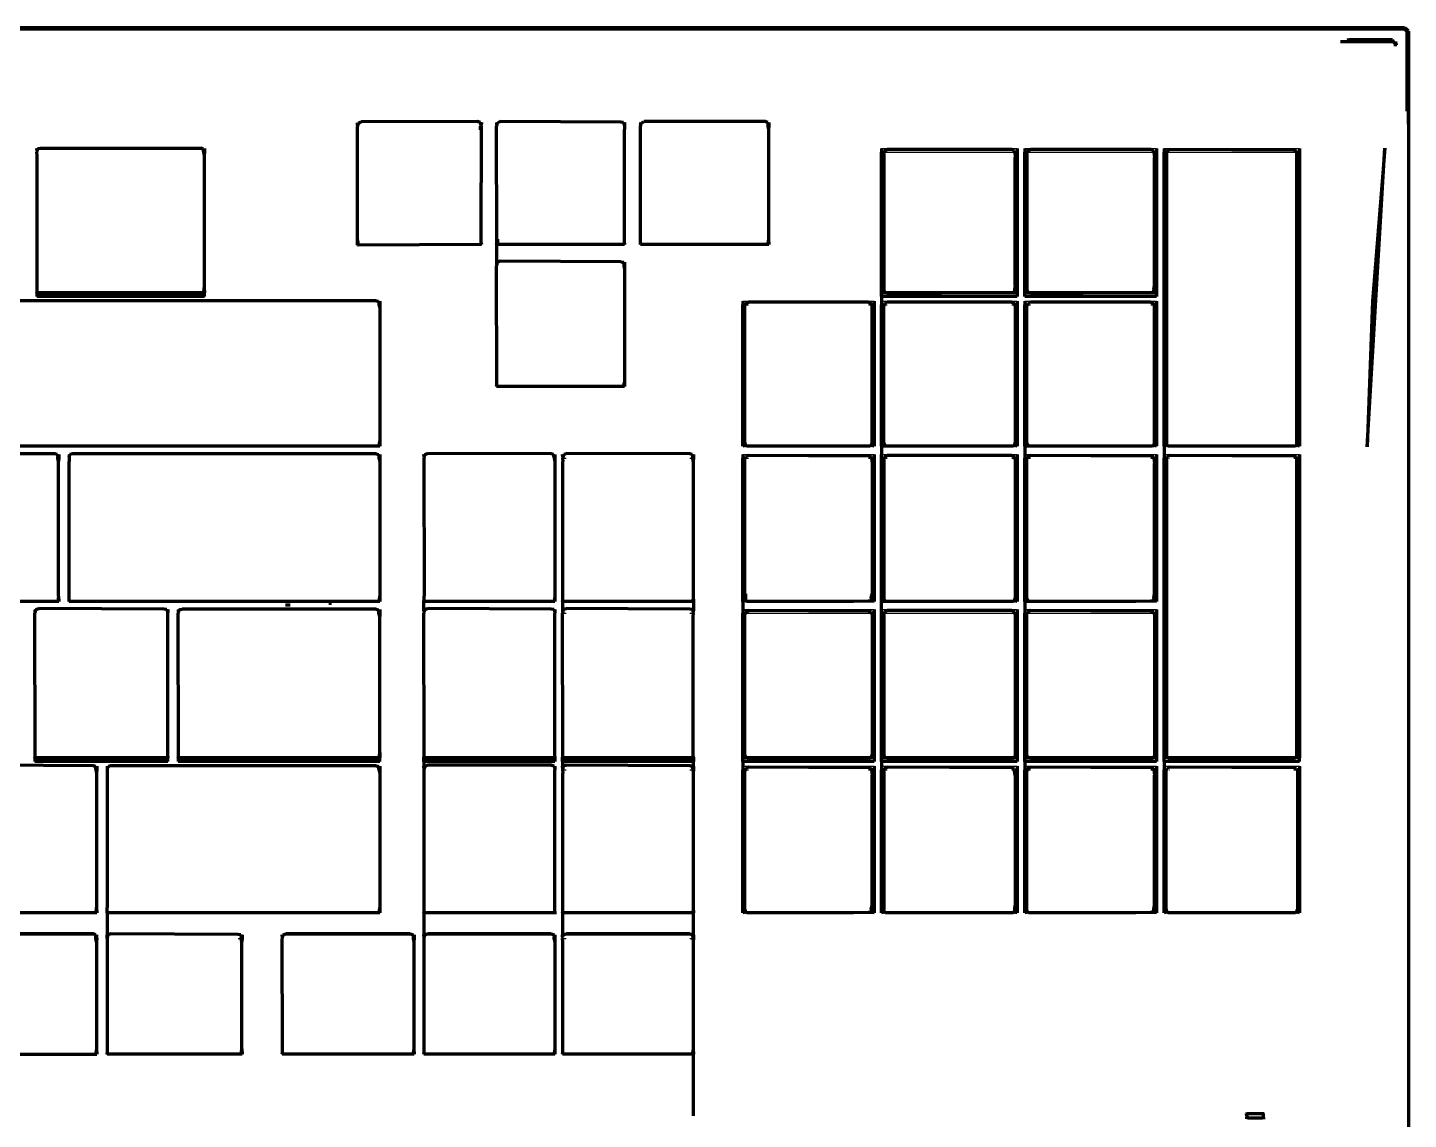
# Model space of a CAD drawing. Header units: millimetres. Extents: x 4307 to 31003, y 2809 to 20009.
# Drawn here: x 10161.6 to 10287.6, y 9512.6 to 9612.3 of the extents above; entities that cross this region are included whole.
import ezdxf

# ---------------------------------------------------------------- set-up
doc = ezdxf.new("R2010")
doc.units = ezdxf.units.MM
doc.layers.add('ProfileEdges', color=7, linetype='Continuous')

msp = doc.modelspace()

# ---------------------------------------------------------------- linework, layer by layer
for p, q in [((10287.36, 9611.96), (10287.2, 9612.12)), ((10287.36, 9611.96), (10287.36, 9604.68)), ((10287.47, 9611.82), (10287.36, 9611.96)), ((10287.47, 9611.82), (10287.47, 9603.5)), ((10286.19, 9611.2), (10286.49, 9610.81)), ((10286.49, 9610.81), (10286.54, 9610.82)), ((10286.52, 9611.02), (10286.54, 9610.82)), ((10286.54, 9610.78), (10286.54, 9610.82)), ((10191.66, 9603.6), (10191.79, 9603.59)), ((10191.82, 9603.61), (10192, 9603.61)), ((10202.63, 9603.63), (10202.89, 9603.63)), ((10202.89, 9603.63), (10202.98, 9603.63)), ((10204.35, 9603.63), (10204.44, 9603.63)), ((10215.7, 9603.63), (10215.96, 9603.63)), ((10215.96, 9603.63), (10216.05, 9603.63)), ((10217.49, 9603.63), (10217.58, 9603.63)), ((10217.49, 9603.3), (10217.58, 9603.3)), ((10228.88, 9603.63), (10229.14, 9603.63)), ((10229.14, 9603.63), (10229.22, 9603.63)), ((10229.14, 9603.3), (10229.22, 9603.3)), ((10162.41, 9601.25), (10162.49, 9601.26)), ((10162.41, 9600.92), (10162.49, 9600.92)), ((10177.58, 9601.24), (10177.71, 9601.25)), ((10177.63, 9600.92), (10177.71, 9600.92)), ((10239.51, 9601.25), (10251.9, 9601.25)), ((10239.51, 9600.92), (10239.73, 9600.92)), ((10239.73, 9600.92), (10251.66, 9600.92)), ((10251.66, 9600.92), (10251.9, 9600.92)), ((10252.58, 9601.25), (10264.6, 9601.25)), ((10252.58, 9600.92), (10252.8, 9600.92)), ((10252.8, 9600.92), (10264.36, 9600.92)), ((10264.36, 9600.92), (10264.6, 9600.92)), ((10265.29, 9601.25), (10277.65, 9601.25)), ((10265.29, 9600.92), (10265.54, 9600.92)), ((10265.54, 9600.92), (10277.39, 9600.92)), ((10277.39, 9600.92), (10277.65, 9600.92)), ((10204.35, 9590.89), (10204.44, 9590.89)), ((10204.44, 9590.89), (10215.7, 9590.93)), ((10215.96, 9590.89), (10216.05, 9590.89)), ((10215.98, 9590.55), (10216.05, 9590.55)), ((10193.38, 9587.34), (10193.53, 9587.34)), ((10193.59, 9587.32), (10193.72, 9587.34)), ((10193.63, 9587), (10193.72, 9587)), ((10226.83, 9587.34), (10238.83, 9587.34)), ((10226.83, 9587), (10227.06, 9587)), ((10227.06, 9587), (10227.35, 9587)), ((10238.31, 9587), (10238.61, 9587)), ((10238.61, 9587), (10238.83, 9587)), ((10239.51, 9587.34), (10251.9, 9587.34)), ((10239.51, 9587), (10239.76, 9587)), ((10239.76, 9587), (10240.03, 9587)), ((10251.39, 9587), (10251.68, 9587)), ((10251.68, 9587), (10251.9, 9587)), ((10252.58, 9587.34), (10264.6, 9587.34)), ((10252.58, 9587), (10252.83, 9587)), ((10252.83, 9587), (10253.1, 9587)), ((10264.09, 9587), (10264.38, 9587)), ((10264.38, 9587), (10264.6, 9587)), ((10152.46, 9573.34), (10164.06, 9573.38)), ((10164.27, 9573.32), (10164.4, 9573.34)), ((10164.4, 9573.01), (10164.31, 9573.01)), ((10165.34, 9573.34), (10165.42, 9573.34)), ((10165.34, 9573.01), (10165.42, 9573.01)), ((10193.59, 9573.32), (10193.72, 9573.34)), ((10193.63, 9573.01), (10193.72, 9573.01)), ((10197.73, 9573.34), (10197.81, 9573.34)), ((10197.81, 9573.34), (10209.35, 9573.38)), ((10209.56, 9573.32), (10209.69, 9573.34)), ((10209.61, 9573.01), (10209.69, 9573.01)), ((10210.38, 9573.34), (10210.5, 9573.32)), ((10210.38, 9573.01), (10210.72, 9573.01)), ((10210.54, 9573.34), (10222, 9573.38)), ((10222, 9573.01), (10222.27, 9573.01)), ((10222.21, 9573.32), (10222.34, 9573.34)), ((10222.27, 9573.01), (10222.34, 9573.01)), ((10226.83, 9573.34), (10238.83, 9573.34)), ((10226.83, 9573.01), (10227.06, 9573.01)), ((10227.06, 9573.01), (10227.35, 9573.01)), ((10238.31, 9573.01), (10238.59, 9573.01)), ((10238.59, 9573.01), (10238.83, 9573.01)), ((10239.51, 9573.34), (10251.9, 9573.34)), ((10239.51, 9573.01), (10239.73, 9573.01)), ((10239.73, 9573.01), (10240.03, 9573.01)), ((10251.39, 9573.01), (10251.68, 9573.01)), ((10251.68, 9573.01), (10251.9, 9573.01)), ((10252.58, 9573.34), (10264.6, 9573.34)), ((10252.58, 9573.01), (10252.8, 9573.01)), ((10252.8, 9573.01), (10253.1, 9573.01)), ((10264.09, 9573.01), (10264.36, 9573.01)), ((10264.36, 9573.01), (10264.6, 9573.01)), ((10265.29, 9573.34), (10277.65, 9573.34)), ((10265.29, 9573.01), (10265.56, 9573.01)), ((10265.72, 9573.01), (10265.8, 9573.01)), ((10277.13, 9573.01), (10277.39, 9573.01)), ((10277.39, 9573.01), (10277.65, 9573.01)), ((10162.23, 9559.17), (10162.31, 9559.17)), ((10162.31, 9559.17), (10174.03, 9559.21)), ((10174.28, 9559.17), (10174.37, 9559.17)), ((10174.28, 9558.84), (10174.37, 9558.84)), ((10175.31, 9559.17), (10175.4, 9559.17)), ((10193.59, 9559.16), (10193.72, 9559.17)), ((10193.63, 9558.84), (10193.72, 9558.84)), ((10197.73, 9559.17), (10197.81, 9559.17)), ((10197.81, 9559.17), (10209.35, 9559.21)), ((10209.61, 9559.17), (10209.69, 9559.17)), ((10209.61, 9558.84), (10209.69, 9558.84)), ((10210.38, 9559.17), (10210.46, 9559.17)), ((10210.38, 9558.84), (10210.72, 9558.84)), ((10210.46, 9559.17), (10222, 9559.21)), ((10222, 9558.84), (10222.34, 9558.84)), ((10222.26, 9559.17), (10222.34, 9559.17)), ((10226.83, 9559.17), (10238.83, 9559.17)), ((10226.83, 9558.84), (10227.06, 9558.84)), ((10227.06, 9558.84), (10238.61, 9558.84)), ((10238.61, 9558.84), (10238.83, 9558.84)), ((10239.51, 9559.17), (10251.9, 9559.17)), ((10239.51, 9558.84), (10239.73, 9558.84)), ((10239.73, 9558.84), (10251.68, 9558.84)), ((10251.68, 9558.84), (10251.9, 9558.84)), ((10252.58, 9559.17), (10264.6, 9559.17)), ((10252.58, 9558.84), (10252.8, 9558.84)), ((10252.8, 9558.84), (10264.38, 9558.84)), ((10264.38, 9558.84), (10264.6, 9558.84)), ((10167.54, 9544.88), (10167.69, 9544.88)), ((10167.75, 9544.86), (10167.88, 9544.88)), ((10168.81, 9544.88), (10168.94, 9544.86)), ((10169, 9544.88), (10169.15, 9544.88)), ((10193.38, 9544.88), (10193.53, 9544.88)), ((10193.59, 9544.86), (10193.72, 9544.88)), ((10197.73, 9544.88), (10197.85, 9544.86)), ((10209.35, 9544.88), (10209.61, 9544.88)), ((10209.61, 9544.88), (10209.69, 9544.88)), ((10210.38, 9544.88), (10210.46, 9544.88)), ((10210.46, 9544.88), (10210.72, 9544.88)), ((10222, 9544.88), (10222.15, 9544.88)), ((10222.21, 9544.86), (10222.34, 9544.88)), ((10226.83, 9544.88), (10238.83, 9544.88)), ((10239.51, 9544.88), (10251.9, 9544.88)), ((10252.58, 9544.88), (10264.6, 9544.88)), ((10265.29, 9544.88), (10277.65, 9544.88)), ((10167.88, 9544.54), (10167.79, 9544.54)), ((10193.63, 9544.54), (10193.72, 9544.54)), ((10209.61, 9544.54), (10209.69, 9544.54)), ((10210.38, 9544.54), (10210.72, 9544.54)), ((10222, 9544.54), (10222.27, 9544.54)), ((10222.27, 9544.54), (10222.34, 9544.54)), ((10226.83, 9544.54), (10227.06, 9544.54)), ((10227.06, 9544.54), (10227.35, 9544.54)), ((10238.31, 9544.54), (10238.59, 9544.54)), ((10238.59, 9544.54), (10238.83, 9544.54)), ((10239.51, 9544.54), (10239.73, 9544.54)), ((10239.73, 9544.54), (10240.03, 9544.54)), ((10251.39, 9544.54), (10251.62, 9544.54)), ((10251.62, 9544.54), (10251.9, 9544.54)), ((10252.58, 9544.54), (10252.8, 9544.54)), ((10252.8, 9544.54), (10253.1, 9544.54)), ((10264.09, 9544.54), (10264.36, 9544.54)), ((10264.36, 9544.54), (10264.6, 9544.54)), ((10265.29, 9544.54), (10265.51, 9544.54)), ((10265.51, 9544.54), (10265.56, 9544.54)), ((10265.72, 9544.54), (10265.8, 9544.54)), ((10277.13, 9544.54), (10277.43, 9544.54)), ((10277.43, 9544.54), (10277.65, 9544.54)), ((10155.89, 9529.48), (10167.79, 9529.48)), ((10167.79, 9529.48), (10167.88, 9529.48)), ((10168.81, 9529.48), (10168.89, 9529.48)), ((10168.89, 9529.48), (10180.79, 9529.52)), ((10181.01, 9529.47), (10181.14, 9529.48)), ((10184.8, 9529.48), (10184.89, 9529.48)), ((10184.89, 9529.48), (10196.75, 9529.48)), ((10196.75, 9529.48), (10196.84, 9529.48)), ((10197.73, 9529.48), (10197.81, 9529.48)), ((10197.81, 9529.48), (10209.61, 9529.48)), ((10209.61, 9529.48), (10209.69, 9529.48)), ((10210.38, 9529.48), (10210.46, 9529.48)), ((10210.46, 9529.48), (10222.26, 9529.48)), ((10222.26, 9529.48), (10222.34, 9529.48)), ((10167.79, 9529.15), (10167.88, 9529.15)), ((10180.79, 9529.15), (10181.06, 9529.15)), ((10181.06, 9529.15), (10181.14, 9529.15)), ((10196.75, 9529.15), (10196.84, 9529.15)), ((10209.6, 9529.15), (10209.69, 9529.15)), ((10210.38, 9529.15), (10210.72, 9529.15)), ((10222, 9529.15), (10222.29, 9529.15)), ((10222.29, 9529.15), (10222.34, 9529.15)), ((10272.92, 9513.26), (10272.86, 9513.18)), ((10274.36, 9513.18), (10274.29, 9513.26)), ((10272.82, 9513.08), (10274.36, 9513.08)), ((10274.42, 9513.08), (10274.36, 9513.08))]:
    msp.add_line(p, q)
at = {"layer": 'ProfileEdges', "lineweight": 211}
for p, q in [((9988.37, 9612.3), (10287.25, 9612.3)), ((9988.49, 9612.19), (10287.13, 9612.19)), ((10287.13, 9612.19), (10287.2, 9612.12)), ((10287.38, 9612.16), (10287.2, 9612.12)), ((10287.25, 9612.3), (10287.38, 9612.16)), ((10287.38, 9612.16), (10287.42, 9612.16)), ((10287.6, 9611.97), (10287.42, 9612.16)), ((10287.6, 9611.97), (10287.6, 9496.7)), ((10281.4, 9611.04), (10286.21, 9611.04)), ((10282.2, 9611.19), (10282.01, 9611.16)), ((10286.15, 9611.19), (10282.2, 9611.19)), ((10286.15, 9611.16), (10282.2, 9611.19)), ((10286.15, 9611.16), (10286.15, 9611.19)), ((10286.21, 9611.04), (10286.15, 9611.16)), ((10286.21, 9611.04), (10286.38, 9610.85)), ((10286.38, 9610.85), (10286.38, 9610.61)), ((10286.49, 9610.81), (10286.38, 9610.85)), ((10286.49, 9610.81), (10286.49, 9610.73)), ((10191.68, 9603.35), (10191.66, 9603.6)), ((10191.68, 9603.35), (10191.66, 9603.27)), ((10191.68, 9592.94), (10191.66, 9603.27)), ((10191.79, 9603.59), (10191.68, 9603.35)), ((10191.82, 9603.61), (10191.79, 9603.59)), ((10192, 9603.7), (10191.82, 9603.61)), ((10202.63, 9603.73), (10192, 9603.7)), ((10202.89, 9603.63), (10202.63, 9603.73)), ((10202.89, 9603.63), (10202.89, 9603.39)), ((10202.96, 9603.37), (10202.89, 9603.63)), ((10202.89, 9602.98), (10202.89, 9603.3)), ((10202.98, 9603.63), (10202.96, 9603.37)), ((10202.98, 9603.3), (10202.96, 9603.37)), ((10202.96, 9592.99), (10202.98, 9603.3)), ((10204.35, 9603.63), (10204.38, 9603.37)), ((10204.38, 9603.37), (10204.35, 9603.3)), ((10204.38, 9592.61), (10204.35, 9603.3)), ((10204.38, 9603.37), (10204.44, 9603.63)), ((10204.44, 9603.63), (10204.55, 9603.63)), ((10204.7, 9603.73), (10204.55, 9603.63)), ((10215.7, 9603.67), (10204.7, 9603.73)), ((10215.96, 9603.63), (10215.7, 9603.67)), ((10215.96, 9603.63), (10216.03, 9603.37)), ((10216.05, 9603.63), (10216.03, 9603.37)), ((10216.03, 9603.37), (10216.05, 9603.3)), ((10216.05, 9603.3), (10216.03, 9603)), ((10216.03, 9592.61), (10216.03, 9603)), ((10217.49, 9603.63), (10217.51, 9603.37)), ((10217.51, 9603.37), (10217.49, 9603.3)), ((10217.51, 9603), (10217.49, 9603.3)), ((10217.51, 9603.37), (10217.58, 9603.63)), ((10217.51, 9592.61), (10217.51, 9603)), ((10217.58, 9603.63), (10217.68, 9603.63)), ((10217.68, 9603.63), (10217.83, 9603.73)), ((10228.88, 9603.73), (10217.83, 9603.73)), ((10229.14, 9603.63), (10228.88, 9603.73)), ((10229.14, 9603.63), (10229.14, 9603.3)), ((10229.14, 9603.3), (10229.2, 9603)), ((10229.22, 9603.3), (10229.2, 9603)), ((10229.2, 9603), (10229.2, 9592.99)), ((10229.22, 9603.63), (10229.22, 9603.3)), ((10162.43, 9600.99), (10162.41, 9601.25)), ((10162.41, 9600.92), (10162.43, 9600.99)), ((10162.43, 9600.62), (10162.41, 9600.92)), ((10162.43, 9600.99), (10162.49, 9601.26)), ((10162.43, 9588.2), (10162.43, 9600.62)), ((10162.49, 9601.26), (10162.75, 9601.29)), ((10162.75, 9601.29), (10177.37, 9601.29)), ((10177.58, 9601.24), (10177.37, 9601.29)), ((10177.63, 9601.01), (10177.58, 9601.24)), ((10177.63, 9601.01), (10177.63, 9600.92)), ((10177.63, 9600.92), (10177.69, 9600.62)), ((10177.71, 9600.92), (10177.69, 9600.62)), ((10177.69, 9600.62), (10177.69, 9588.58)), ((10177.71, 9601.25), (10177.71, 9600.92)), ((10239.51, 9601.25), (10239.51, 9600.92)), ((10239.51, 9588.09), (10239.51, 9600.92)), ((10239.71, 9600.81), (10239.73, 9600.92)), ((10239.71, 9600.81), (10239.71, 9588.39)), ((10239.73, 9600.92), (10239.77, 9601.07)), ((10239.77, 9601.07), (10240.03, 9601.16)), ((10251.39, 9601.16), (10240.03, 9601.16)), ((10251.64, 9601.07), (10251.39, 9601.16)), ((10251.64, 9601.07), (10251.66, 9600.92)), ((10251.66, 9600.92), (10251.71, 9600.43)), ((10251.71, 9588.77), (10251.71, 9600.43)), ((10251.9, 9601.25), (10251.9, 9600.92)), ((10251.9, 9600.92), (10251.9, 9588.09)), ((10252.58, 9601.25), (10252.58, 9600.92)), ((10252.58, 9588.09), (10252.58, 9600.92)), ((10252.78, 9600.81), (10252.8, 9600.92)), ((10252.78, 9600.81), (10252.78, 9588.39)), ((10252.8, 9600.92), (10252.84, 9601.07)), ((10252.84, 9601.07), (10253.1, 9601.16)), ((10264.09, 9601.16), (10253.1, 9601.16)), ((10264.35, 9601.07), (10264.09, 9601.16)), ((10264.35, 9601.07), (10264.36, 9600.92)), ((10264.36, 9600.92), (10264.41, 9600.43)), ((10264.41, 9588.77), (10264.41, 9600.43)), ((10264.6, 9601.25), (10264.6, 9600.92)), ((10264.6, 9600.92), (10264.6, 9588.09)), ((10265.29, 9601.25), (10265.29, 9600.92)), ((10265.29, 9574.09), (10265.29, 9600.92)), ((10265.54, 9601.07), (10265.8, 9601.16)), ((10265.54, 9600.92), (10265.54, 9601.07)), ((10265.54, 9574.14), (10265.54, 9600.92)), ((10277.13, 9601.1), (10265.8, 9601.16)), ((10277.39, 9601.07), (10277.13, 9601.1)), ((10277.39, 9600.92), (10277.39, 9601.07)), ((10277.39, 9600.92), (10277.39, 9574.14)), ((10277.65, 9601.25), (10277.65, 9600.92)), ((10277.65, 9600.92), (10277.65, 9574.09)), ((10283.84, 9574.03), (10285.46, 9601.31)), ((10285.46, 9601.31), (10284.33, 9587.34)), ((10191.66, 9592.44), (10191.68, 9592.94)), ((10191.68, 9592.94), (10191.73, 9592.44)), ((10202.9, 9592.5), (10202.96, 9592.61)), ((10202.96, 9592.61), (10202.96, 9592.99)), ((10202.96, 9592.61), (10202.98, 9592.5)), ((10204.35, 9592.5), (10204.38, 9592.61)), ((10204.4, 9592.5), (10204.38, 9592.61)), ((10204.44, 9593), (10204.44, 9592.5)), ((10216.03, 9592.61), (10216, 9592.5)), ((10216.03, 9592.61), (10216.05, 9592.5)), ((10217.49, 9592.5), (10217.51, 9592.61)), ((10217.54, 9592.5), (10217.51, 9592.61)), ((10229.12, 9592.5), (10229.14, 9592.6)), ((10229.2, 9592.99), (10229.14, 9592.6)), ((10229.2, 9592.99), (10229.22, 9592.5)), ((10191.73, 9592.44), (10191.66, 9592.44)), ((10202.9, 9592.5), (10191.73, 9592.44)), ((10202.98, 9592.5), (10202.9, 9592.5)), ((10204.4, 9592.5), (10204.35, 9592.5)), ((10204.35, 9592.5), (10204.35, 9590.89)), ((10204.44, 9592.5), (10204.4, 9592.5)), ((10216, 9592.5), (10204.44, 9592.5)), ((10216.05, 9592.5), (10216, 9592.5)), ((10217.54, 9592.5), (10217.49, 9592.5)), ((10229.12, 9592.5), (10217.54, 9592.5)), ((10229.22, 9592.5), (10229.12, 9592.5)), ((10204.35, 9590.89), (10204.35, 9590.86)), ((10204.35, 9590.86), (10204.38, 9590.63)), ((10204.35, 9590.55), (10204.38, 9590.63)), ((10204.38, 9579.66), (10204.35, 9590.55)), ((10204.38, 9590.63), (10204.44, 9590.89)), ((10204.7, 9590.98), (10204.44, 9590.89)), ((10215.7, 9590.93), (10204.7, 9590.98)), ((10215.7, 9590.93), (10215.96, 9590.89)), ((10215.96, 9590.89), (10215.98, 9590.55)), ((10215.98, 9590.55), (10216.03, 9590.25)), ((10216.05, 9590.55), (10216.03, 9590.25)), ((10216.03, 9590.25), (10216.03, 9580.03)), ((10216.05, 9590.89), (10216.05, 9590.55)), ((10251.71, 9588.77), (10251.64, 9588.38)), ((10264.35, 9588.38), (10264.41, 9588.77)), ((10162.41, 9588.09), (10162.43, 9588.2)), ((10162.41, 9588.09), (10162.41, 9587.75)), ((10162.46, 9588.09), (10162.41, 9588.09)), ((10177.71, 9587.75), (10162.41, 9587.75)), ((10162.43, 9588.2), (10162.46, 9588.09)), ((10162.46, 9588.09), (10162.49, 9587.94)), ((10177.64, 9588.09), (10162.46, 9588.09)), ((10162.49, 9587.94), (10162.75, 9587.85)), ((10177.37, 9587.85), (10162.75, 9587.85)), ((10177.37, 9587.85), (10177.63, 9587.94)), ((10177.63, 9587.94), (10177.64, 9588.09)), ((10177.64, 9588.09), (10177.69, 9588.58)), ((10177.71, 9588.09), (10177.64, 9588.09)), ((10177.69, 9588.58), (10177.71, 9588.09)), ((10177.71, 9587.75), (10177.71, 9588.09)), ((10239.51, 9587.75), (10239.51, 9588.09)), ((10239.93, 9588.09), (10239.51, 9588.09)), ((10251.9, 9587.75), (10239.51, 9587.75)), ((10239.51, 9587.75), (10239.51, 9587.34)), ((10239.81, 9588.15), (10239.71, 9588.39)), ((10239.93, 9588.09), (10239.81, 9588.15)), ((10240.03, 9588.04), (10239.93, 9588.09)), ((10249.97, 9588.09), (10239.93, 9588.09)), ((10249.97, 9588.09), (10240.03, 9588.04)), ((10251.39, 9588.09), (10249.97, 9588.09)), ((10251.6, 9588.15), (10251.39, 9588.09)), ((10251.9, 9588.09), (10251.39, 9588.09)), ((10251.64, 9588.38), (10251.6, 9588.15)), ((10251.9, 9588.09), (10251.9, 9587.75)), ((10252.58, 9587.75), (10252.58, 9588.09)), ((10253, 9588.09), (10252.58, 9588.09)), ((10264.6, 9587.75), (10252.58, 9587.75)), ((10252.88, 9588.15), (10252.78, 9588.39)), ((10253, 9588.09), (10252.88, 9588.15)), ((10253.1, 9588.04), (10253, 9588.09)), ((10262.72, 9588.09), (10253, 9588.09)), ((10262.72, 9588.09), (10253.1, 9588.04)), ((10264.09, 9588.09), (10262.72, 9588.09)), ((10264.3, 9588.15), (10264.09, 9588.09)), ((10264.6, 9588.09), (10264.09, 9588.09)), ((10264.35, 9588.38), (10264.3, 9588.15)), ((10264.6, 9588.09), (10264.6, 9587.75)), ((10193.38, 9587.37), (10159.39, 9587.37)), ((10193.38, 9587.37), (10193.53, 9587.34)), ((10193.53, 9587.34), (10193.59, 9587.32)), ((10193.59, 9587.32), (10193.63, 9587.09)), ((10193.63, 9587.09), (10193.63, 9587)), ((10193.63, 9587), (10193.7, 9586.7)), ((10193.72, 9587), (10193.7, 9586.7)), ((10193.7, 9586.7), (10193.7, 9574.58)), ((10193.72, 9587.34), (10193.72, 9587)), ((10226.83, 9587.34), (10226.83, 9587)), ((10226.83, 9574.09), (10226.83, 9587)), ((10227.03, 9586.89), (10227.06, 9587)), ((10227.03, 9574.4), (10227.03, 9586.89)), ((10227.06, 9587), (10227.09, 9587.15)), ((10227.09, 9587.15), (10227.35, 9587.24)), ((10238.31, 9587.24), (10227.35, 9587.24)), ((10238.31, 9587.24), (10238.57, 9587.15)), ((10238.61, 9587), (10238.57, 9587.15)), ((10238.64, 9586.89), (10238.61, 9587)), ((10238.64, 9574.4), (10238.64, 9586.89)), ((10238.83, 9587.34), (10238.83, 9587)), ((10238.83, 9587), (10238.83, 9574.09)), ((10239.51, 9587.34), (10239.51, 9587)), ((10239.51, 9574.09), (10239.51, 9587)), ((10239.76, 9587), (10239.71, 9586.89)), ((10239.71, 9574.4), (10239.71, 9586.89)), ((10239.81, 9587.13), (10239.76, 9587)), ((10240.03, 9587.24), (10239.81, 9587.13)), ((10251.39, 9587.24), (10240.03, 9587.24)), ((10251.39, 9587.24), (10251.64, 9587.15)), ((10251.68, 9587), (10251.64, 9587.15)), ((10251.71, 9586.89), (10251.68, 9587)), ((10251.71, 9586.89), (10251.71, 9574.4)), ((10251.9, 9587.34), (10251.9, 9587)), ((10251.9, 9587), (10251.9, 9574.09)), ((10252.58, 9587.34), (10252.58, 9587)), ((10252.58, 9574.09), (10252.58, 9587)), ((10252.83, 9587), (10252.78, 9586.89)), ((10252.78, 9574.4), (10252.78, 9586.89)), ((10252.88, 9587.13), (10252.83, 9587)), ((10253.1, 9587.24), (10252.88, 9587.13)), ((10264.09, 9587.24), (10253.1, 9587.24)), ((10264.09, 9587.24), (10264.35, 9587.15)), ((10264.38, 9587), (10264.35, 9587.15)), ((10264.41, 9586.89), (10264.38, 9587)), ((10264.41, 9574.4), (10264.41, 9586.89)), ((10264.6, 9587.34), (10264.6, 9587)), ((10264.6, 9587), (10264.6, 9574.09)), ((10284.33, 9587.34), (10283.84, 9574.03)), ((10216.03, 9580.03), (10215.96, 9579.64)), ((10216.03, 9580.03), (10216.05, 9579.54)), ((10204.35, 9579.54), (10204.38, 9579.66)), ((10204.4, 9579.54), (10204.35, 9579.54)), ((10204.38, 9579.66), (10204.4, 9579.54)), ((10215.94, 9579.54), (10204.4, 9579.54)), ((10215.94, 9579.54), (10215.96, 9579.64)), ((10216.05, 9579.54), (10215.94, 9579.54)), ((10193.65, 9574.09), (10159.12, 9574.09)), ((10193.65, 9574.09), (10193.7, 9574.58)), ((10193.72, 9574.09), (10193.65, 9574.09)), ((10193.7, 9574.58), (10193.72, 9574.09)), ((10227.09, 9574.14), (10226.83, 9574.09)), ((10227.03, 9574.4), (10227.09, 9574.14)), ((10227.09, 9574.14), (10227.21, 9574.09)), ((10238.45, 9574.09), (10227.21, 9574.09)), ((10238.45, 9574.09), (10238.57, 9574.14)), ((10238.57, 9574.14), (10238.64, 9574.4)), ((10238.83, 9574.09), (10238.57, 9574.14)), ((10239.51, 9574.09), (10239.51, 9573.34)), ((10239.93, 9574.09), (10239.51, 9574.09)), ((10239.71, 9574.4), (10239.81, 9574.15)), ((10239.93, 9574.09), (10239.81, 9574.15)), ((10251.52, 9574.09), (10239.93, 9574.09)), ((10251.64, 9574.14), (10251.52, 9574.09)), ((10251.64, 9574.14), (10251.71, 9574.4)), ((10251.9, 9574.09), (10251.64, 9574.14)), ((10252.58, 9574.09), (10252.58, 9573.34)), ((10253, 9574.09), (10252.58, 9574.09)), ((10252.78, 9574.4), (10252.88, 9574.15)), ((10253, 9574.09), (10252.88, 9574.15)), ((10264.23, 9574.09), (10253, 9574.09)), ((10264.23, 9574.09), (10264.35, 9574.14)), ((10264.35, 9574.14), (10264.41, 9574.4)), ((10264.6, 9574.09), (10264.35, 9574.14)), ((10265.54, 9574.14), (10265.29, 9574.09)), ((10265.29, 9574.09), (10265.29, 9573.34)), ((10265.66, 9574.09), (10265.54, 9574.14)), ((10277.27, 9574.09), (10265.66, 9574.09)), ((10277.39, 9574.14), (10277.27, 9574.09)), ((10277.65, 9574.09), (10277.39, 9574.14)), ((10164.06, 9573.38), (10152.71, 9573.43)), ((10164.27, 9573.32), (10164.06, 9573.38)), ((10164.27, 9573.32), (10164.31, 9573.1)), ((10164.31, 9573.01), (10164.31, 9573.1)), ((10164.38, 9572.7), (10164.31, 9573.01)), ((10164.4, 9573.01), (10164.38, 9572.7)), ((10164.38, 9560.41), (10164.38, 9572.7)), ((10164.4, 9573.34), (10164.4, 9573.01)), ((10165.34, 9573.34), (10165.36, 9573.08)), ((10165.36, 9573.08), (10165.34, 9573.01)), ((10165.34, 9573.01), (10165.36, 9572.7)), ((10165.36, 9573.08), (10165.42, 9573.34)), ((10165.36, 9560.04), (10165.36, 9572.7)), ((10165.68, 9573.38), (10165.42, 9573.34)), ((10193.38, 9573.38), (10165.68, 9573.38)), ((10193.38, 9573.38), (10193.59, 9573.32)), ((10193.59, 9573.32), (10193.63, 9573.1)), ((10193.63, 9573.1), (10193.63, 9573.01)), ((10193.63, 9573.01), (10193.7, 9572.7)), ((10193.72, 9573.01), (10193.7, 9572.7)), ((10193.7, 9572.7), (10193.7, 9560.41)), ((10193.72, 9573.34), (10193.72, 9573.01)), ((10197.75, 9573.08), (10197.73, 9573.34)), ((10197.75, 9573.08), (10197.73, 9573.01)), ((10197.73, 9573.01), (10197.75, 9560.41)), ((10197.75, 9573.08), (10197.81, 9573.34)), ((10197.81, 9573.34), (10198.07, 9573.43)), ((10209.35, 9573.38), (10198.07, 9573.43)), ((10209.56, 9573.32), (10209.35, 9573.38)), ((10209.61, 9573.1), (10209.56, 9573.32)), ((10209.61, 9573.1), (10209.61, 9573.01)), ((10209.61, 9573.01), (10209.67, 9572.7)), ((10209.69, 9573.01), (10209.67, 9572.7)), ((10209.67, 9572.7), (10209.67, 9560.41)), ((10209.69, 9573.34), (10209.69, 9573.01)), ((10210.4, 9573.08), (10210.38, 9573.34)), ((10210.4, 9573.08), (10210.38, 9573.01)), ((10210.38, 9573.01), (10210.4, 9572.7)), ((10210.5, 9573.32), (10210.4, 9573.08)), ((10210.4, 9560.04), (10210.4, 9572.7)), ((10210.54, 9573.34), (10210.5, 9573.32)), ((10210.72, 9573.43), (10210.54, 9573.34)), ((10222, 9573.38), (10210.72, 9573.43)), ((10222.21, 9573.32), (10222, 9573.38)), ((10222.21, 9573.32), (10222.26, 9573.1)), ((10222.27, 9573.01), (10222.26, 9573.1)), ((10222.32, 9572.7), (10222.27, 9573.01)), ((10222.34, 9573.01), (10222.32, 9572.7)), ((10222.32, 9572.7), (10222.32, 9560.41)), ((10222.34, 9573.34), (10222.34, 9573.01)), ((10226.83, 9573.34), (10226.83, 9573.01)), ((10226.83, 9559.92), (10226.83, 9573.01)), ((10227.03, 9572.89), (10227.06, 9573.01)), ((10227.03, 9560.23), (10227.03, 9572.89)), ((10227.06, 9573.01), (10227.09, 9573.15)), ((10227.35, 9573.25), (10227.09, 9573.15)), ((10238.31, 9573.19), (10227.35, 9573.25)), ((10238.31, 9573.19), (10238.57, 9573.15)), ((10238.57, 9573.15), (10238.59, 9573.01)), ((10238.59, 9573.01), (10238.64, 9572.52)), ((10238.64, 9572.52), (10238.64, 9560.6)), ((10238.83, 9573.34), (10238.83, 9573.01)), ((10238.83, 9573.01), (10238.83, 9559.92)), ((10239.51, 9573.01), (10239.51, 9573.34)), ((10239.51, 9559.92), (10239.51, 9573.01)), ((10239.71, 9572.89), (10239.73, 9573.01)), ((10239.71, 9572.89), (10239.71, 9560.23)), ((10239.73, 9573.01), (10239.77, 9573.15)), ((10239.77, 9573.15), (10240.03, 9573.25)), ((10251.39, 9573.25), (10240.03, 9573.25)), ((10251.39, 9573.25), (10251.64, 9573.15)), ((10251.68, 9573.01), (10251.64, 9573.15)), ((10251.71, 9572.89), (10251.68, 9573.01)), ((10251.71, 9572.89), (10251.71, 9560.23)), ((10251.9, 9573.34), (10251.9, 9573.01)), ((10251.9, 9573.01), (10251.9, 9559.92)), ((10252.58, 9573.34), (10252.58, 9573.01)), ((10252.58, 9559.92), (10252.58, 9573.01)), ((10252.78, 9572.89), (10252.8, 9573.01)), ((10252.78, 9560.23), (10252.78, 9572.89)), ((10252.8, 9573.01), (10252.84, 9573.15)), ((10252.84, 9573.15), (10253.1, 9573.25)), ((10264.09, 9573.19), (10253.1, 9573.25)), ((10264.35, 9573.15), (10264.09, 9573.19)), ((10264.35, 9573.15), (10264.36, 9573.01)), ((10264.36, 9573.01), (10264.41, 9572.52)), ((10264.41, 9560.6), (10264.41, 9572.52)), ((10264.6, 9573.34), (10264.6, 9573.01)), ((10264.6, 9573.01), (10264.6, 9559.92)), ((10265.29, 9573.34), (10265.29, 9573.01)), ((10265.29, 9545.63), (10265.29, 9573.01)), ((10265.8, 9573.25), (10265.54, 9573.15)), ((10265.56, 9573.01), (10265.54, 9573.15)), ((10265.54, 9572.91), (10265.56, 9573.01)), ((10265.54, 9545.67), (10265.54, 9572.91)), ((10277.13, 9573.19), (10265.8, 9573.25)), ((10277.39, 9573.15), (10277.13, 9573.19)), ((10277.39, 9573.01), (10277.39, 9573.15)), ((10277.39, 9573.01), (10277.39, 9545.67)), ((10277.65, 9573.34), (10277.65, 9573.01)), ((10277.65, 9573.01), (10277.65, 9545.63)), ((10164.33, 9559.9), (10152.44, 9559.92)), ((10164.38, 9560.41), (10164.33, 9559.9)), ((10164.4, 9559.92), (10164.33, 9559.9)), ((10164.38, 9560.41), (10164.4, 9559.92)), ((10165.34, 9559.92), (10165.36, 9560.04)), ((10165.41, 9559.92), (10165.34, 9559.92)), ((10165.36, 9560.04), (10165.41, 9559.92)), ((10193.65, 9559.92), (10165.41, 9559.92)), ((10189.29, 9559.74), (10189.06, 9559.74)), ((10193.65, 9559.92), (10193.7, 9560.41)), ((10193.72, 9559.92), (10193.65, 9559.92)), ((10193.7, 9560.41), (10193.72, 9559.92)), ((10197.73, 9559.92), (10197.75, 9560.04)), ((10197.73, 9559.17), (10197.73, 9559.92)), ((10197.8, 9559.92), (10197.73, 9559.92)), ((10197.75, 9560.04), (10197.75, 9560.41)), ((10197.8, 9559.92), (10197.75, 9560.04)), ((10209.62, 9559.92), (10197.8, 9559.92)), ((10209.67, 9560.41), (10209.62, 9559.92)), ((10209.69, 9559.92), (10209.62, 9559.92)), ((10209.67, 9560.41), (10209.69, 9559.92)), ((10210.38, 9559.92), (10210.4, 9560.04)), ((10210.45, 9559.92), (10210.38, 9559.92)), ((10210.38, 9559.92), (10210.38, 9559.17)), ((10210.4, 9560.04), (10210.45, 9559.92)), ((10222.27, 9559.92), (10210.45, 9559.92)), ((10222.32, 9560.41), (10222.27, 9559.92)), ((10222.34, 9559.92), (10222.27, 9559.92)), ((10222.32, 9560.41), (10222.34, 9559.92)), ((10222.34, 9559.92), (10222.34, 9559.17)), ((10227.09, 9559.97), (10226.83, 9559.92)), ((10226.83, 9559.92), (10226.83, 9559.17)), ((10227.03, 9560.23), (10227.09, 9559.97)), ((10227.09, 9560.62), (10227.09, 9559.97)), ((10227.21, 9559.92), (10227.09, 9559.97)), ((10236.95, 9559.92), (10227.21, 9559.92)), ((10238.31, 9559.93), (10236.95, 9559.92)), ((10238.53, 9559.98), (10238.31, 9559.93)), ((10238.83, 9559.92), (10238.31, 9559.93)), ((10238.57, 9560.21), (10238.53, 9559.98)), ((10238.57, 9560.21), (10238.64, 9560.6)), ((10239.93, 9559.92), (10239.51, 9559.92)), ((10239.51, 9559.17), (10239.51, 9559.92)), ((10239.81, 9559.98), (10239.71, 9560.23)), ((10239.93, 9559.92), (10239.81, 9559.98)), ((10251.52, 9559.92), (10239.93, 9559.92)), ((10251.52, 9559.92), (10251.64, 9559.97)), ((10251.64, 9559.97), (10251.71, 9560.23)), ((10251.9, 9559.92), (10251.64, 9559.97)), ((10252.58, 9559.92), (10252.58, 9559.17)), ((10253, 9559.92), (10252.58, 9559.92)), ((10252.88, 9559.98), (10252.78, 9560.23)), ((10253, 9559.92), (10252.88, 9559.98)), ((10262.72, 9559.92), (10253, 9559.92)), ((10264.09, 9559.93), (10262.72, 9559.92)), ((10264.3, 9559.98), (10264.09, 9559.93)), ((10264.6, 9559.92), (10264.09, 9559.93)), ((10264.35, 9560.21), (10264.3, 9559.98)), ((10264.35, 9560.21), (10264.41, 9560.6)), ((10162.23, 9559.17), (10162.25, 9558.91)), ((10162.25, 9558.91), (10162.23, 9558.84)), ((10162.25, 9545.75), (10162.23, 9558.84)), ((10162.25, 9558.91), (10162.31, 9559.17)), ((10162.31, 9559.17), (10162.57, 9559.26)), ((10174.03, 9559.21), (10162.57, 9559.26)), ((10174.28, 9559.17), (10174.03, 9559.21)), ((10174.28, 9559.17), (10174.35, 9558.91)), ((10174.37, 9559.17), (10174.35, 9558.91)), ((10174.37, 9558.84), (10174.35, 9558.91)), ((10174.35, 9558.53), (10174.37, 9558.84)), ((10174.35, 9545.75), (10174.35, 9558.53)), ((10175.31, 9559.17), (10175.34, 9558.91)), ((10175.34, 9558.91), (10175.31, 9558.84)), ((10175.34, 9545.75), (10175.31, 9558.84)), ((10175.34, 9558.91), (10175.4, 9559.17)), ((10175.4, 9559.17), (10175.66, 9559.21)), ((10193.38, 9559.21), (10175.66, 9559.21)), ((10185.52, 9559.59), (10185.1, 9559.59)), ((10193.38, 9559.21), (10193.59, 9559.16)), ((10193.63, 9558.93), (10193.59, 9559.16)), ((10193.63, 9558.84), (10193.63, 9558.93)), ((10193.7, 9558.53), (10193.63, 9558.84)), ((10193.72, 9558.84), (10193.7, 9558.53)), ((10193.7, 9546.12), (10193.7, 9558.53)), ((10193.72, 9559.17), (10193.72, 9558.84)), ((10197.75, 9558.91), (10197.73, 9559.17)), ((10197.73, 9558.84), (10197.75, 9558.91)), ((10197.75, 9545.75), (10197.73, 9558.84)), ((10197.75, 9558.91), (10197.81, 9559.17)), ((10197.81, 9559.17), (10198.07, 9559.26)), ((10209.35, 9559.21), (10198.07, 9559.26)), ((10209.61, 9559.17), (10209.35, 9559.21)), ((10209.61, 9559.17), (10209.67, 9558.91)), ((10209.69, 9559.17), (10209.67, 9558.91)), ((10209.67, 9558.91), (10209.69, 9558.84)), ((10209.67, 9558.53), (10209.69, 9558.84)), ((10209.67, 9545.75), (10209.67, 9558.53)), ((10210.38, 9559.17), (10210.38, 9559.11)), ((10210.38, 9559.11), (10210.4, 9558.91)), ((10210.38, 9558.84), (10210.4, 9558.91)), ((10210.4, 9545.75), (10210.38, 9558.84)), ((10210.4, 9558.91), (10210.46, 9559.17)), ((10210.46, 9559.17), (10210.72, 9559.26)), ((10222, 9559.21), (10210.72, 9559.26)), ((10222.26, 9559.17), (10222, 9559.21)), ((10222.26, 9559.17), (10222.32, 9558.91)), ((10222.34, 9559.17), (10222.32, 9558.91)), ((10222.34, 9558.84), (10222.32, 9558.91)), ((10222.32, 9558.53), (10222.34, 9558.84)), ((10222.32, 9545.75), (10222.32, 9558.53)), ((10226.83, 9559.17), (10226.83, 9558.84)), ((10226.83, 9545.63), (10226.83, 9558.84)), ((10227.06, 9558.84), (10227.03, 9558.72)), ((10227.03, 9545.93), (10227.03, 9558.72)), ((10227.09, 9558.98), (10227.06, 9558.84)), ((10227.09, 9558.98), (10227.35, 9559.08)), ((10238.31, 9559.02), (10227.35, 9559.08)), ((10238.57, 9558.98), (10238.31, 9559.02)), ((10238.61, 9558.84), (10238.57, 9558.98)), ((10238.64, 9558.72), (10238.61, 9558.84)), ((10238.64, 9558.72), (10238.64, 9545.93)), ((10238.83, 9559.17), (10238.83, 9558.84)), ((10238.83, 9558.84), (10238.83, 9545.63)), ((10239.51, 9558.84), (10239.51, 9559.17)), ((10239.51, 9545.63), (10239.51, 9558.84)), ((10239.71, 9558.72), (10239.73, 9558.84)), ((10239.71, 9558.72), (10239.71, 9545.93)), ((10239.73, 9558.84), (10239.77, 9558.98)), ((10239.77, 9558.98), (10240.03, 9559.08)), ((10251.39, 9559.08), (10240.03, 9559.08)), ((10251.64, 9558.98), (10251.39, 9559.08)), ((10251.68, 9558.84), (10251.64, 9558.98)), ((10251.71, 9558.72), (10251.68, 9558.84)), ((10251.71, 9558.72), (10251.71, 9545.93)), ((10251.9, 9559.17), (10251.9, 9558.84)), ((10251.9, 9558.84), (10251.9, 9545.63)), ((10252.58, 9559.17), (10252.58, 9558.84)), ((10252.58, 9545.63), (10252.58, 9558.84)), ((10252.78, 9558.72), (10252.8, 9558.84)), ((10252.78, 9545.93), (10252.78, 9558.72)), ((10252.8, 9558.84), (10252.84, 9558.98)), ((10253.1, 9559.08), (10252.84, 9558.98)), ((10264.09, 9559.02), (10253.1, 9559.08)), ((10264.35, 9558.98), (10264.09, 9559.02)), ((10264.38, 9558.84), (10264.35, 9558.98)), ((10264.41, 9558.72), (10264.38, 9558.84)), ((10264.41, 9558.72), (10264.41, 9545.93)), ((10264.6, 9559.17), (10264.6, 9558.84)), ((10264.6, 9558.84), (10264.6, 9545.63)), ((10193.65, 9545.63), (10193.7, 9546.12)), ((10193.7, 9546.12), (10193.72, 9545.63)), ((10227.13, 9545.69), (10227.03, 9545.93)), ((10238.57, 9545.67), (10238.64, 9545.93)), ((10239.81, 9545.69), (10239.71, 9545.93)), ((10251.71, 9545.93), (10251.64, 9545.67)), ((10252.88, 9545.69), (10252.78, 9545.93)), ((10264.41, 9545.93), (10264.35, 9545.67)), ((10167.54, 9544.92), (10156.15, 9544.97)), ((10162.23, 9545.63), (10162.25, 9545.75)), ((10162.23, 9545.63), (10162.23, 9545.3)), ((10162.3, 9545.63), (10162.23, 9545.63)), ((10174.37, 9545.3), (10162.23, 9545.3)), ((10162.3, 9545.63), (10162.25, 9545.75)), ((10162.36, 9545.5), (10162.3, 9545.63)), ((10174.32, 9545.63), (10162.3, 9545.63)), ((10162.57, 9545.39), (10162.36, 9545.5)), ((10174.03, 9545.39), (10162.57, 9545.39)), ((10167.69, 9544.88), (10167.54, 9544.92)), ((10167.75, 9544.86), (10167.69, 9544.88)), ((10167.79, 9544.63), (10167.75, 9544.86)), ((10167.79, 9544.63), (10167.79, 9544.54)), ((10167.88, 9544.88), (10167.88, 9544.54)), ((10168.81, 9544.88), (10168.83, 9544.62)), ((10168.83, 9544.62), (10168.81, 9544.54)), ((10168.94, 9544.86), (10168.83, 9544.62)), ((10169, 9544.88), (10168.94, 9544.86)), ((10169.15, 9544.92), (10169, 9544.88)), ((10193.38, 9544.92), (10169.15, 9544.92)), ((10174.03, 9545.39), (10174.28, 9545.49)), ((10174.32, 9545.63), (10174.28, 9545.49)), ((10174.35, 9545.75), (10174.32, 9545.63)), ((10174.37, 9545.63), (10174.32, 9545.63)), ((10174.35, 9545.75), (10174.37, 9545.63)), ((10174.37, 9545.3), (10174.37, 9545.63)), ((10175.31, 9545.63), (10175.34, 9545.75)), ((10175.31, 9545.63), (10175.31, 9545.3)), ((10175.36, 9545.63), (10175.31, 9545.63)), ((10193.72, 9545.3), (10175.31, 9545.3)), ((10175.34, 9545.75), (10175.36, 9545.63)), ((10175.36, 9545.63), (10175.4, 9545.49)), ((10193.65, 9545.63), (10175.36, 9545.63)), ((10175.66, 9545.45), (10175.4, 9545.49)), ((10193.38, 9545.45), (10175.66, 9545.45)), ((10193.38, 9545.45), (10193.63, 9545.49)), ((10193.38, 9544.92), (10193.53, 9544.88)), ((10193.53, 9544.88), (10193.59, 9544.86)), ((10193.63, 9544.63), (10193.59, 9544.86)), ((10193.63, 9545.49), (10193.65, 9545.63)), ((10193.63, 9544.63), (10193.63, 9544.54)), ((10193.72, 9545.63), (10193.65, 9545.63)), ((10193.72, 9545.3), (10193.72, 9545.63)), ((10193.72, 9544.88), (10193.72, 9544.54)), ((10197.73, 9545.63), (10197.75, 9545.75)), ((10197.73, 9545.3), (10197.73, 9545.63)), ((10197.8, 9545.63), (10197.73, 9545.63)), ((10209.69, 9545.3), (10197.73, 9545.3)), ((10197.73, 9545.3), (10197.73, 9544.88)), ((10197.75, 9544.62), (10197.73, 9544.88)), ((10197.8, 9545.63), (10197.75, 9545.75)), ((10197.75, 9544.62), (10197.85, 9544.86)), ((10197.75, 9531.62), (10197.75, 9544.62)), ((10197.85, 9545.5), (10197.8, 9545.63)), ((10209.64, 9545.63), (10197.8, 9545.63)), ((10198.07, 9545.39), (10197.85, 9545.5)), ((10197.85, 9544.86), (10197.92, 9544.88)), ((10198.07, 9544.97), (10197.92, 9544.88)), ((10209.35, 9545.39), (10198.07, 9545.39)), ((10209.35, 9544.97), (10198.07, 9544.97)), ((10209.61, 9545.49), (10209.35, 9545.39)), ((10209.61, 9544.88), (10209.35, 9544.97)), ((10209.64, 9545.63), (10209.61, 9545.49)), ((10209.61, 9544.88), (10209.67, 9544.62)), ((10209.67, 9545.75), (10209.64, 9545.63)), ((10209.69, 9545.63), (10209.64, 9545.63)), ((10209.67, 9545.75), (10209.69, 9545.63)), ((10209.69, 9544.88), (10209.67, 9544.62)), ((10209.67, 9544.62), (10209.69, 9544.54)), ((10209.69, 9545.63), (10209.69, 9545.3)), ((10210.38, 9545.63), (10210.4, 9545.75)), ((10210.38, 9545.3), (10210.38, 9545.63)), ((10210.43, 9545.63), (10210.38, 9545.63)), ((10222.34, 9545.3), (10210.38, 9545.3)), ((10210.38, 9545.3), (10210.38, 9544.88)), ((10210.38, 9544.78), (10210.38, 9544.88)), ((10210.38, 9544.78), (10210.4, 9544.62)), ((10210.4, 9544.62), (10210.38, 9544.54)), ((10210.4, 9545.75), (10210.43, 9545.63)), ((10210.4, 9544.62), (10210.46, 9544.88)), ((10210.43, 9545.63), (10210.46, 9545.49)), ((10222.29, 9545.63), (10210.43, 9545.63)), ((10210.46, 9545.49), (10210.72, 9545.39)), ((10210.72, 9544.97), (10210.46, 9544.88)), ((10222, 9545.39), (10210.72, 9545.39)), ((10222, 9544.92), (10210.72, 9544.97)), ((10222.26, 9545.49), (10222, 9545.39)), ((10222.15, 9544.88), (10222, 9544.92)), ((10222.21, 9544.86), (10222.15, 9544.88)), ((10222.21, 9544.86), (10222.26, 9544.63)), ((10222.29, 9545.63), (10222.26, 9545.49)), ((10222.26, 9544.63), (10222.27, 9544.54)), ((10222.32, 9545.75), (10222.29, 9545.63)), ((10222.34, 9545.63), (10222.29, 9545.63)), ((10222.32, 9545.75), (10222.34, 9545.63)), ((10222.34, 9545.63), (10222.34, 9545.3)), ((10222.34, 9544.88), (10222.34, 9545.3)), ((10222.34, 9544.88), (10222.34, 9544.54)), ((10226.83, 9545.3), (10226.83, 9545.63)), ((10227.25, 9545.63), (10226.83, 9545.63)), ((10238.83, 9545.3), (10226.83, 9545.3)), ((10226.83, 9545.3), (10226.83, 9544.88)), ((10226.83, 9544.88), (10226.83, 9544.54)), ((10227.09, 9544.69), (10227.06, 9544.54)), ((10227.35, 9544.78), (10227.09, 9544.69)), ((10227.25, 9545.63), (10227.13, 9545.69)), ((10227.35, 9545.58), (10227.25, 9545.63)), ((10238.45, 9545.63), (10227.25, 9545.63)), ((10238.31, 9545.58), (10227.35, 9545.58)), ((10238.31, 9544.73), (10227.35, 9544.78)), ((10238.31, 9545.58), (10238.45, 9545.63)), ((10238.31, 9544.73), (10238.57, 9544.69)), ((10238.45, 9545.63), (10238.57, 9545.67)), ((10238.83, 9545.63), (10238.57, 9545.67)), ((10238.57, 9544.69), (10238.59, 9544.54)), ((10238.83, 9545.63), (10238.83, 9545.3)), ((10238.83, 9544.88), (10238.83, 9544.54)), ((10239.51, 9545.3), (10239.51, 9545.63)), ((10239.93, 9545.63), (10239.51, 9545.63)), ((10251.9, 9545.3), (10239.51, 9545.3)), ((10239.51, 9545.3), (10239.51, 9544.88)), ((10239.51, 9544.88), (10239.51, 9544.54)), ((10239.73, 9544.54), (10239.77, 9544.69)), ((10239.77, 9544.69), (10240.03, 9544.78)), ((10239.93, 9545.63), (10239.81, 9545.69)), ((10240.03, 9545.58), (10239.93, 9545.63)), ((10251.52, 9545.63), (10239.93, 9545.63)), ((10251.39, 9545.58), (10240.03, 9545.58)), ((10251.39, 9544.73), (10240.03, 9544.78)), ((10251.39, 9545.58), (10251.52, 9545.63)), ((10251.6, 9544.68), (10251.39, 9544.73)), ((10251.52, 9545.63), (10251.64, 9545.67)), ((10251.62, 9544.54), (10251.6, 9544.68)), ((10251.9, 9545.63), (10251.64, 9545.67)), ((10251.9, 9545.63), (10251.9, 9545.3)), ((10251.9, 9544.88), (10251.9, 9544.54)), ((10252.58, 9545.3), (10252.58, 9545.63)), ((10253, 9545.63), (10252.58, 9545.63)), ((10264.6, 9545.3), (10252.58, 9545.3)), ((10252.58, 9545.3), (10252.58, 9544.88)), ((10252.58, 9544.88), (10252.58, 9544.54)), ((10252.84, 9544.69), (10252.8, 9544.54)), ((10252.84, 9544.69), (10253.1, 9544.78)), ((10253, 9545.63), (10252.88, 9545.69)), ((10253.1, 9545.58), (10253, 9545.63)), ((10264.23, 9545.63), (10253, 9545.63)), ((10264.09, 9545.58), (10253.1, 9545.58)), ((10264.09, 9544.73), (10253.1, 9544.78)), ((10264.09, 9545.58), (10264.23, 9545.63)), ((10264.09, 9544.73), (10264.35, 9544.69)), ((10264.23, 9545.63), (10264.35, 9545.67)), ((10264.6, 9545.63), (10264.35, 9545.67)), ((10264.35, 9544.69), (10264.36, 9544.54)), ((10264.6, 9545.63), (10264.6, 9545.3)), ((10264.6, 9544.88), (10264.6, 9544.54)), ((10265.54, 9545.67), (10265.29, 9545.63)), ((10265.29, 9545.3), (10265.29, 9545.63)), ((10277.65, 9545.3), (10265.29, 9545.3)), ((10265.29, 9545.3), (10265.29, 9544.88)), ((10265.29, 9544.88), (10265.29, 9544.54)), ((10265.51, 9544.54), (10265.54, 9544.69)), ((10265.66, 9545.63), (10265.54, 9545.67)), ((10265.8, 9544.78), (10265.54, 9544.69)), ((10265.8, 9545.58), (10265.66, 9545.63)), ((10277.27, 9545.63), (10265.66, 9545.63)), ((10277.13, 9545.58), (10265.8, 9545.58)), ((10277.13, 9544.73), (10265.8, 9544.78)), ((10277.27, 9545.63), (10277.13, 9545.58)), ((10277.39, 9544.69), (10277.13, 9544.73)), ((10277.39, 9545.67), (10277.27, 9545.63)), ((10277.65, 9545.63), (10277.39, 9545.67)), ((10277.39, 9544.69), (10277.43, 9544.54)), ((10277.65, 9545.3), (10277.65, 9545.63)), ((10277.65, 9544.88), (10277.65, 9544.54)), ((10167.79, 9544.54), (10167.86, 9544.24)), ((10167.88, 9544.54), (10167.86, 9544.24)), ((10167.86, 9544.24), (10167.86, 9531.99)), ((10168.81, 9544.54), (10168.83, 9531.99)), ((10193.63, 9544.54), (10193.7, 9544.24)), ((10193.72, 9544.54), (10193.7, 9544.24)), ((10193.7, 9544.24), (10193.7, 9531.99)), ((10209.67, 9544.24), (10209.69, 9544.54)), ((10209.67, 9531.62), (10209.67, 9544.24)), ((10210.38, 9544.54), (10210.4, 9544.24)), ((10210.4, 9531.62), (10210.4, 9544.24)), ((10222.27, 9544.54), (10222.32, 9544.24)), ((10222.34, 9544.54), (10222.32, 9544.24)), ((10222.32, 9544.24), (10222.32, 9531.99)), ((10226.83, 9531.5), (10226.83, 9544.54)), ((10227.06, 9544.54), (10227.03, 9544.43)), ((10227.03, 9531.8), (10227.03, 9544.43)), ((10238.59, 9544.54), (10238.64, 9544.05)), ((10238.64, 9532.18), (10238.64, 9544.05)), ((10238.83, 9544.54), (10238.83, 9531.5)), ((10239.51, 9531.5), (10239.51, 9544.54)), ((10239.71, 9544.43), (10239.73, 9544.54)), ((10239.71, 9544.43), (10239.71, 9531.8)), ((10251.64, 9544.45), (10251.62, 9544.54)), ((10251.71, 9544.05), (10251.64, 9544.45)), ((10251.71, 9544.05), (10251.71, 9532.18)), ((10251.9, 9544.54), (10251.9, 9531.5)), ((10252.58, 9531.5), (10252.58, 9544.54)), ((10252.8, 9544.54), (10252.78, 9544.43)), ((10252.78, 9531.8), (10252.78, 9544.43)), ((10264.36, 9544.54), (10264.41, 9544.05)), ((10264.41, 9532.18), (10264.41, 9544.05)), ((10264.6, 9544.54), (10264.6, 9531.5)), ((10265.29, 9531.5), (10265.29, 9544.54)), ((10265.48, 9544.43), (10265.51, 9544.54)), ((10265.48, 9531.8), (10265.48, 9544.43)), ((10277.43, 9544.54), (10277.46, 9544.43)), ((10277.46, 9544.43), (10277.46, 9531.8)), ((10277.65, 9544.54), (10277.65, 9531.5)), ((10238.57, 9531.79), (10238.64, 9532.18)), ((10251.64, 9531.54), (10251.71, 9532.18)), ((10264.35, 9531.79), (10264.41, 9532.18)), ((10167.81, 9531.49), (10155.88, 9531.5)), ((10167.81, 9531.49), (10167.86, 9531.99)), ((10167.88, 9531.5), (10167.81, 9531.49)), ((10167.86, 9531.99), (10167.88, 9531.5)), ((10168.81, 9531.5), (10168.83, 9531.62)), ((10168.88, 9531.5), (10168.81, 9531.5)), ((10168.81, 9531.5), (10168.81, 9529.48)), ((10168.83, 9531.62), (10168.83, 9531.99)), ((10168.88, 9531.5), (10168.83, 9531.62)), ((10193.65, 9531.48), (10168.88, 9531.5)), ((10193.65, 9531.48), (10193.7, 9531.99)), ((10193.72, 9531.5), (10193.65, 9531.48)), ((10193.7, 9531.99), (10193.72, 9531.5)), ((10197.73, 9531.5), (10197.75, 9531.62)), ((10197.73, 9531.5), (10197.73, 9529.48)), ((10197.78, 9531.5), (10197.73, 9531.5)), ((10197.75, 9531.62), (10197.78, 9531.5)), ((10209.64, 9531.49), (10197.78, 9531.5)), ((10209.67, 9531.62), (10209.64, 9531.49)), ((10209.69, 9531.5), (10209.64, 9531.49)), ((10209.67, 9531.62), (10209.69, 9531.5)), ((10209.69, 9531.5), (10209.69, 9531.37)), ((10210.38, 9531.5), (10210.4, 9531.62)), ((10210.38, 9531.5), (10210.38, 9529.48)), ((10210.43, 9531.5), (10210.38, 9531.5)), ((10210.4, 9531.62), (10210.43, 9531.5)), ((10222.27, 9531.5), (10210.43, 9531.5)), ((10222.32, 9531.99), (10222.27, 9531.5)), ((10222.34, 9531.5), (10222.27, 9531.5)), ((10222.32, 9531.99), (10222.34, 9531.5)), ((10222.34, 9529.48), (10222.34, 9531.5)), ((10227.09, 9531.54), (10226.83, 9531.5)), ((10227.03, 9531.8), (10227.09, 9531.54)), ((10227.09, 9531.54), (10227.21, 9531.5)), ((10236.95, 9531.5), (10227.21, 9531.5)), ((10238.31, 9531.51), (10236.95, 9531.5)), ((10238.53, 9531.56), (10238.31, 9531.51)), ((10238.83, 9531.5), (10238.31, 9531.51)), ((10238.57, 9531.79), (10238.53, 9531.56)), ((10239.77, 9531.54), (10239.51, 9531.5)), ((10239.77, 9531.54), (10239.71, 9531.8)), ((10239.77, 9531.54), (10239.89, 9531.5)), ((10251.52, 9531.5), (10239.89, 9531.5)), ((10251.52, 9531.5), (10251.64, 9531.54)), ((10251.9, 9531.5), (10251.64, 9531.54)), ((10252.84, 9531.54), (10252.58, 9531.5)), ((10252.84, 9531.54), (10252.78, 9531.8)), ((10252.84, 9531.54), (10252.96, 9531.5)), ((10262.72, 9531.5), (10252.96, 9531.5)), ((10264.09, 9531.51), (10262.72, 9531.5)), ((10264.3, 9531.56), (10264.09, 9531.51)), ((10264.6, 9531.5), (10264.09, 9531.51)), ((10264.3, 9531.56), (10264.35, 9531.79)), ((10265.54, 9531.54), (10265.29, 9531.5)), ((10265.48, 9531.8), (10265.54, 9531.54)), ((10265.54, 9531.54), (10265.66, 9531.5)), ((10277.27, 9531.5), (10265.66, 9531.5)), ((10277.27, 9531.5), (10277.39, 9531.54)), ((10277.39, 9531.54), (10277.46, 9531.8)), ((10277.65, 9531.5), (10277.39, 9531.54)), ((10167.54, 9529.57), (10156.15, 9529.57)), ((10167.79, 9529.48), (10167.54, 9529.57)), ((10167.79, 9529.15), (10167.79, 9529.48)), ((10167.88, 9529.15), (10167.88, 9529.48)), ((10168.83, 9529.22), (10168.81, 9529.48)), ((10168.89, 9529.48), (10168.83, 9529.22)), ((10169.15, 9529.57), (10168.89, 9529.48)), ((10180.79, 9529.52), (10169.15, 9529.57)), ((10181.01, 9529.47), (10180.79, 9529.52)), ((10181.14, 9529.48), (10181.14, 9529.15)), ((10184.82, 9529.22), (10184.8, 9529.48)), ((10184.82, 9529.22), (10184.89, 9529.48)), ((10184.89, 9529.48), (10185.14, 9529.57)), ((10196.49, 9529.57), (10185.14, 9529.57)), ((10196.49, 9529.57), (10196.75, 9529.48)), ((10196.75, 9529.48), (10196.75, 9529.15)), ((10196.84, 9529.48), (10196.84, 9529.15)), ((10197.75, 9529.22), (10197.73, 9529.48)), ((10197.75, 9529.22), (10197.81, 9529.48)), ((10197.81, 9529.48), (10198.07, 9529.57)), ((10209.35, 9529.57), (10198.07, 9529.57)), ((10209.35, 9529.57), (10209.61, 9529.48)), ((10209.61, 9529.48), (10209.6, 9529.15)), ((10209.69, 9529.48), (10209.69, 9529.15)), ((10210.38, 9529.27), (10210.46, 9529.48)), ((10210.38, 9529.27), (10210.38, 9529.48)), ((10210.46, 9529.48), (10210.72, 9529.57)), ((10222, 9529.57), (10210.72, 9529.57)), ((10222, 9529.57), (10222.26, 9529.48)), ((10222.26, 9529.48), (10222.29, 9529.15)), ((10222.34, 9529.48), (10222.34, 9529.15)), ((10167.86, 9528.85), (10167.79, 9529.15)), ((10167.88, 9529.15), (10167.86, 9528.85)), ((10167.86, 9528.85), (10167.86, 9519.07)), ((10168.81, 9529.15), (10168.83, 9529.22)), ((10168.81, 9529.15), (10168.83, 9519.07)), ((10181.01, 9529.47), (10181.05, 9529.24)), ((10181.06, 9529.15), (10181.05, 9529.24)), ((10181.11, 9528.85), (10181.06, 9529.15)), ((10181.14, 9529.15), (10181.11, 9528.85)), ((10181.11, 9519.07), (10181.11, 9528.85)), ((10184.8, 9529.15), (10184.82, 9529.22)), ((10184.82, 9519.07), (10184.8, 9529.15)), ((10196.75, 9529.15), (10196.81, 9528.85)), ((10196.84, 9529.15), (10196.81, 9528.85)), ((10196.81, 9528.85), (10196.81, 9519.07)), ((10197.75, 9518.7), (10197.75, 9529.22)), ((10209.6, 9529.15), (10209.67, 9528.85)), ((10209.69, 9529.15), (10209.67, 9528.85)), ((10209.67, 9528.85), (10209.67, 9519.07)), ((10210.38, 9529.27), (10210.4, 9529.22)), ((10210.4, 9529.22), (10210.38, 9529.15)), ((10210.4, 9528.85), (10210.38, 9529.15)), ((10210.4, 9518.7), (10210.4, 9528.85)), ((10222.29, 9529.15), (10222.32, 9528.85)), ((10222.34, 9529.15), (10222.32, 9528.85)), ((10222.32, 9528.85), (10222.32, 9519.07)), ((10155.85, 9518.58), (10167.77, 9518.58)), ((10167.77, 9518.58), (10167.79, 9518.68)), ((10167.77, 9518.58), (10167.88, 9518.58)), ((10167.86, 9519.07), (10167.79, 9518.68)), ((10167.86, 9519.07), (10167.88, 9518.58)), ((10168.81, 9518.58), (10168.83, 9518.7)), ((10168.88, 9518.58), (10168.81, 9518.58)), ((10168.83, 9519.07), (10168.83, 9518.7)), ((10168.88, 9518.58), (10168.83, 9518.7)), ((10181.06, 9518.58), (10168.88, 9518.58)), ((10181.06, 9518.58), (10181.11, 9519.07)), ((10181.14, 9518.58), (10181.06, 9518.58)), ((10181.11, 9519.07), (10181.14, 9518.58)), ((10184.8, 9518.58), (10184.82, 9518.7)), ((10184.85, 9518.58), (10184.8, 9518.58)), ((10184.82, 9518.7), (10184.82, 9519.07)), ((10184.85, 9518.58), (10184.82, 9518.7)), ((10196.73, 9518.58), (10184.85, 9518.58)), ((10196.73, 9518.58), (10196.75, 9518.68)), ((10196.84, 9518.58), (10196.73, 9518.58)), ((10196.81, 9519.07), (10196.75, 9518.68)), ((10196.81, 9519.07), (10196.84, 9518.58)), ((10197.73, 9518.58), (10197.75, 9518.7)), ((10197.78, 9518.58), (10197.73, 9518.58)), ((10197.78, 9518.58), (10197.75, 9518.7)), ((10209.59, 9518.58), (10197.78, 9518.58)), ((10209.59, 9518.58), (10209.61, 9518.68)), ((10209.69, 9518.58), (10209.59, 9518.58)), ((10209.67, 9519.07), (10209.61, 9518.68)), ((10209.67, 9519.07), (10209.69, 9518.58)), ((10210.38, 9518.58), (10210.4, 9518.7)), ((10210.43, 9518.58), (10210.38, 9518.58)), ((10210.43, 9518.58), (10210.4, 9518.7)), ((10222.24, 9518.58), (10210.43, 9518.58)), ((10222.24, 9518.58), (10222.26, 9518.68)), ((10222.34, 9518.58), (10222.24, 9518.58)), ((10222.32, 9519.07), (10222.26, 9518.68)), ((10222.32, 9519.07), (10222.34, 9518.58)), ((10222.34, 9512.95), (10222.34, 9518.58)), ((10272.81, 9513.13), (10272.86, 9513.18)), ((10272.82, 9513.08), (10272.81, 9513.13)), ((10274.36, 9513.13), (10272.81, 9513.13)), ((10274.36, 9513.13), (10274.36, 9513.18)), ((10274.42, 9513.13), (10274.36, 9513.13)), ((10274.36, 9513.08), (10274.36, 9513.13)), ((10272.82, 9513.08), (10272.86, 9512.87)), ((10272.86, 9512.87), (10272.86, 9512.83)), ((10272.86, 9512.7), (10272.86, 9512.83)), ((10272.86, 9512.83), (10272.92, 9512.75)), ((10274.29, 9512.75), (10272.92, 9512.75)), ((10274.36, 9512.83), (10274.29, 9512.75)), ((10274.36, 9512.83), (10274.36, 9513.08)), ((10274.36, 9512.83), (10274.36, 9512.67))]:
    msp.add_line(p, q, dxfattribs=at)

doc.saveas('drawing.dxf')
